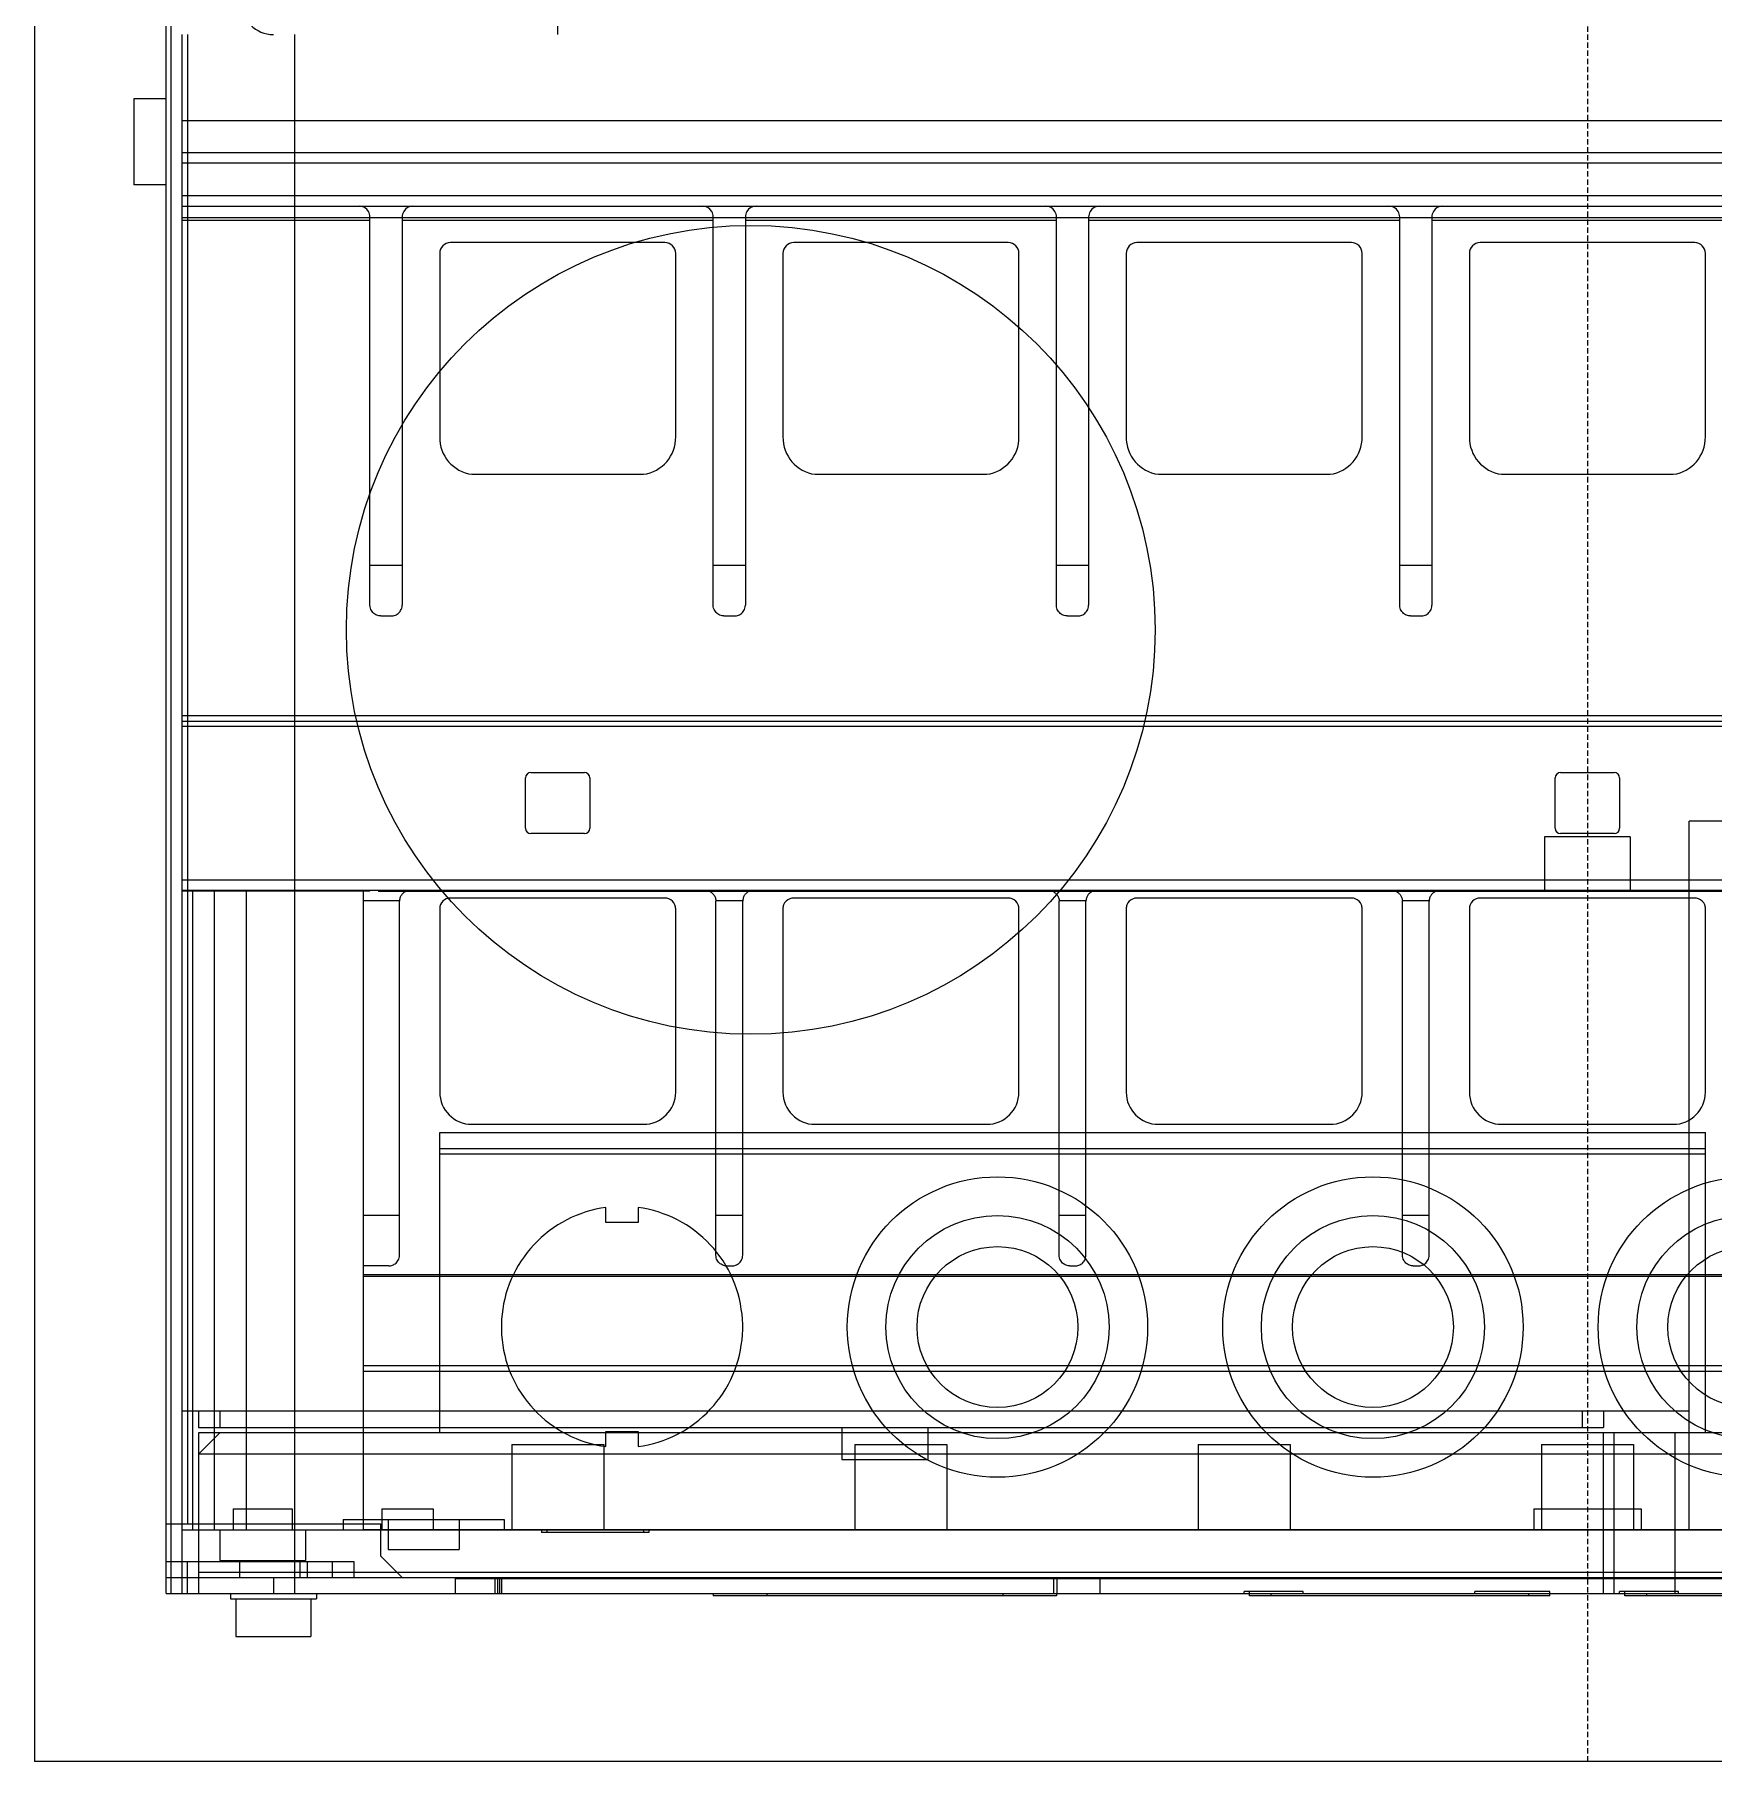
# Model space of a CAD drawing. Extents: x 0 to 290, y 0 to 323.
# Drawn here: x 0.2 to 156.8, y 0 to 161 of the extents above; entities that cross this region are included whole.
import ezdxf

# ---------------------------------------------------------------- set-up
doc = ezdxf.new("R2010")
doc.units = 0
doc.linetypes.add('DASHED', pattern=[0.75, 0.5, -0.25])
doc.layers.add('-15N-THT. THIẾT BỊ ĐÓNG MỞ', color=40, linetype='CONTINUOUS')

# ---------------------------------------------------------------- blocks, each defined once
blk = doc.blocks.new('06 - N - SC VSD CHIẾU TRÊN ATV630D55~D90N4')
at = {"layer": '-15N-THT. THIẾT BỊ ĐÓNG MỞ', "color": 6, "linetype": 'DASHED'}
blk.add_line((0, 323), (0, 0), dxfattribs=at)
at = {"layer": '-15N-THT. THIẾT BỊ ĐÓNG MỞ'}
for p, q in [((-96, 161), (-96, 321)), ((-144.77, 171.5), (-144.77, 0)), ((-132.5, 15.65), (-132.5, 163)), ((-132.06, 163), (-132.06, 15.65)), ((-131, 161), (-131, 161)), ((-131, 15.65), (-131, 161)), ((-131, 159.5), (-131, 159.5)), ((-130.5, 161), (-130.5, 22.15)), ((-122.5, 161), (-122.5, 161)), ((-120.5, 15.65), (-120.5, 161)), ((-120.5, 161), (-120.5, 161)), ((-96, 161), (-96, 161)), ((-135.5, 155), (-135.5, 147)), ((-132.5, 155), (-135.5, 155)), ((-131, 153), (131, 153)), ((-131, 150), (-131, 150)), ((-131, 150), (131, 150)), ((131, 149), (-131, 149)), ((-132.5, 147), (-135.5, 147)), ((-131, 146), (131, 146)), ((-131, 145), (-131, 145)), ((-131, 145), (131, 145)), ((-131, 144.99), (131, 144.99)), ((-114.5, 145), (-114.5, 145)), ((-109.5, 145), (-109.5, 145)), ((-82.5, 145), (-82.5, 145)), ((-77.5, 145), (-77.5, 145)), ((-50.5, 145), (-50.5, 145)), ((-45.5, 145), (-45.5, 145)), ((-18.5, 145), (-18.5, 145)), ((-13.5, 145), (-13.5, 145)), ((-131, 143.95), (131, 143.95)), ((-113.5, 143.66), (-131, 143.66)), ((-113.64, 144.51), (-113.64, 144.51)), ((-113.5, 107.8), (-113.5, 144)), ((-113.5, 144), (-113.5, 144)), ((-110.5, 144), (-110.5, 144)), ((-110.5, 144), (-110.5, 107.8)), ((-81.5, 143.66), (-110.5, 143.66)), ((-110.36, 144.51), (-110.36, 144.51)), ((-81.64, 144.51), (-81.64, 144.51)), ((-81.5, 107.8), (-81.5, 144)), ((-81.5, 144), (-81.5, 144)), ((-78.5, 144), (-78.5, 144)), ((-78.5, 144), (-78.5, 107.8)), ((-49.5, 143.66), (-78.5, 143.66)), ((-78.36, 144.51), (-78.36, 144.51)), ((-49.64, 144.51), (-49.64, 144.51)), ((-49.5, 144), (-49.5, 144)), ((-49.5, 107.8), (-49.5, 144)), ((-46.5, 144), (-46.5, 144)), ((-46.5, 144), (-46.5, 107.8)), ((-17.5, 143.66), (-46.5, 143.66)), ((-46.36, 144.51), (-46.36, 144.51)), ((-17.64, 144.51), (-17.64, 144.51)), ((-17.5, 107.8), (-17.5, 144)), ((-17.5, 144), (-17.5, 144)), ((-14.5, 144), (-14.5, 144)), ((-14.5, 144), (-14.5, 107.8)), ((14.5, 143.66), (-14.5, 143.66)), ((-14.36, 144.51), (-14.36, 144.51)), ((-107, 140.6), (-107, 123.5)), ((-107, 140.6), (-107, 140.6)), ((-86, 141.6), (-106, 141.6)), ((-106, 141.6), (-106, 141.6)), ((-86, 141.6), (-86, 141.6)), ((-85, 123.5), (-85, 140.6)), ((-85, 140.6), (-85, 140.6)), ((-75, 140.6), (-75, 123.5)), ((-75, 140.6), (-75, 140.6)), ((-54, 141.6), (-74, 141.6)), ((-74, 141.6), (-74, 141.6)), ((-54, 141.6), (-54, 141.6)), ((-53, 123.5), (-53, 140.6)), ((-53, 140.6), (-53, 140.6)), ((-43, 140.6), (-43, 123.5)), ((-43, 140.6), (-43, 140.6)), ((-22, 141.6), (-42, 141.6)), ((-42, 141.6), (-42, 141.6)), ((-22, 141.6), (-22, 141.6)), ((-21, 123.5), (-21, 140.6)), ((-21, 140.6), (-21, 140.6)), ((-11, 140.6), (-11, 123.5)), ((-11, 140.6), (-11, 140.6)), ((10, 141.6), (-10, 141.6)), ((-10, 141.6), (-10, 141.6)), ((10, 141.6), (10, 141.6)), ((11, 123.5), (11, 140.6)), ((11, 140.6), (11, 140.6)), ((-107, 123.5), (-107, 123.5)), ((-85, 123.5), (-85, 123.5)), ((-75, 123.5), (-75, 123.5)), ((-53, 123.5), (-53, 123.5)), ((-43, 123.5), (-43, 123.5)), ((-21, 123.5), (-21, 123.5)), ((-11, 123.5), (-11, 123.5)), ((11, 123.5), (11, 123.5)), ((-104, 120), (-88, 120)), ((-104, 120), (-104, 120)), ((-88, 120), (-88, 120)), ((-72, 120), (-56, 120)), ((-72, 120), (-72, 120)), ((-56, 120), (-56, 120)), ((-40, 120), (-24, 120)), ((-40, 120), (-40, 120)), ((-24, 120), (-24, 120)), ((-8, 120), (8, 120)), ((-8, 120), (-8, 120)), ((8, 120), (8, 120)), ((-113.5, 111.54), (-110.5, 111.54)), ((-81.5, 111.54), (-78.5, 111.54)), ((-49.5, 111.54), (-46.5, 111.54)), ((-17.5, 111.54), (-14.5, 111.54)), ((-113.5, 107.8), (-113.5, 107.8)), ((-113.49, 107.66), (-113.5, 107.8)), ((-113.46, 107.52), (-113.49, 107.66)), ((-113.42, 107.4), (-113.46, 107.52)), ((-113.36, 107.29), (-113.42, 107.4)), ((-113.3, 107.2), (-113.36, 107.29)), ((-113.22, 107.11), (-113.3, 107.2)), ((-113.14, 107.03), (-113.22, 107.11)), ((-113.05, 106.97), (-113.14, 107.03)), ((-112.96, 106.91), (-113.05, 106.97)), ((-112.87, 106.87), (-112.96, 106.91)), ((-112.77, 106.84), (-112.87, 106.87)), ((-112.67, 106.82), (-112.77, 106.84)), ((-112.58, 106.8), (-112.67, 106.82)), ((-112.5, 106.8), (-112.58, 106.8)), ((-112.5, 106.8), (-111.5, 106.8)), ((-112.5, 106.8), (-112.5, 106.8)), ((-111.5, 106.8), (-111.42, 106.8)), ((-111.5, 106.8), (-111.5, 106.8)), ((-111.42, 106.8), (-111.33, 106.82)), ((-111.33, 106.82), (-111.23, 106.84)), ((-111.23, 106.84), (-111.13, 106.87)), ((-111.13, 106.87), (-111.04, 106.91)), ((-111.04, 106.91), (-110.95, 106.97)), ((-110.95, 106.97), (-110.86, 107.03)), ((-110.86, 107.03), (-110.78, 107.11)), ((-110.78, 107.11), (-110.7, 107.2)), ((-110.7, 107.2), (-110.64, 107.29)), ((-110.64, 107.29), (-110.58, 107.4)), ((-110.58, 107.4), (-110.54, 107.52)), ((-110.54, 107.52), (-110.51, 107.66)), ((-110.51, 107.66), (-110.5, 107.8)), ((-110.5, 107.8), (-110.5, 107.8)), ((-81.49, 107.66), (-81.5, 107.8)), ((-81.5, 107.8), (-81.5, 107.8)), ((-81.46, 107.52), (-81.49, 107.66)), ((-81.42, 107.4), (-81.46, 107.52)), ((-81.36, 107.29), (-81.42, 107.4)), ((-81.3, 107.2), (-81.36, 107.29)), ((-81.22, 107.11), (-81.3, 107.2)), ((-81.14, 107.03), (-81.22, 107.11)), ((-81.05, 106.97), (-81.14, 107.03)), ((-80.96, 106.91), (-81.05, 106.97)), ((-80.87, 106.87), (-80.96, 106.91)), ((-80.77, 106.84), (-80.87, 106.87)), ((-80.67, 106.82), (-80.77, 106.84)), ((-80.58, 106.8), (-80.67, 106.82)), ((-80.5, 106.8), (-80.58, 106.8)), ((-80.5, 106.8), (-79.5, 106.8)), ((-80.5, 106.8), (-80.5, 106.8)), ((-79.5, 106.8), (-79.42, 106.8)), ((-79.5, 106.8), (-79.5, 106.8)), ((-79.42, 106.8), (-79.33, 106.82)), ((-79.33, 106.82), (-79.23, 106.84)), ((-79.23, 106.84), (-79.13, 106.87)), ((-79.13, 106.87), (-79.04, 106.91)), ((-79.04, 106.91), (-78.95, 106.97)), ((-78.95, 106.97), (-78.86, 107.03)), ((-78.86, 107.03), (-78.78, 107.11)), ((-78.78, 107.11), (-78.7, 107.2)), ((-78.7, 107.2), (-78.64, 107.29)), ((-78.64, 107.29), (-78.58, 107.4)), ((-78.58, 107.4), (-78.54, 107.52)), ((-78.54, 107.52), (-78.51, 107.66)), ((-78.51, 107.66), (-78.5, 107.8)), ((-78.5, 107.8), (-78.5, 107.8)), ((-49.49, 107.66), (-49.5, 107.8)), ((-49.5, 107.8), (-49.5, 107.8)), ((-49.46, 107.52), (-49.49, 107.66)), ((-49.42, 107.4), (-49.46, 107.52)), ((-49.36, 107.29), (-49.42, 107.4)), ((-49.3, 107.2), (-49.36, 107.29)), ((-49.22, 107.11), (-49.3, 107.2)), ((-49.14, 107.03), (-49.22, 107.11)), ((-49.05, 106.97), (-49.14, 107.03)), ((-48.96, 106.91), (-49.05, 106.97)), ((-48.87, 106.87), (-48.96, 106.91)), ((-48.77, 106.84), (-48.87, 106.87)), ((-48.67, 106.82), (-48.77, 106.84)), ((-48.58, 106.8), (-48.67, 106.82)), ((-48.5, 106.8), (-48.58, 106.8)), ((-48.5, 106.8), (-47.5, 106.8)), ((-48.5, 106.8), (-48.5, 106.8)), ((-47.5, 106.8), (-47.42, 106.8)), ((-47.5, 106.8), (-47.5, 106.8)), ((-47.42, 106.8), (-47.33, 106.82)), ((-47.33, 106.82), (-47.23, 106.84)), ((-47.23, 106.84), (-47.13, 106.87)), ((-47.13, 106.87), (-47.04, 106.91)), ((-47.04, 106.91), (-46.95, 106.97)), ((-46.95, 106.97), (-46.86, 107.03)), ((-46.86, 107.03), (-46.78, 107.11)), ((-46.78, 107.11), (-46.7, 107.2)), ((-46.7, 107.2), (-46.64, 107.29)), ((-46.64, 107.29), (-46.58, 107.4)), ((-46.58, 107.4), (-46.54, 107.52)), ((-46.54, 107.52), (-46.51, 107.66)), ((-46.51, 107.66), (-46.5, 107.8)), ((-46.5, 107.8), (-46.5, 107.8)), ((-17.49, 107.66), (-17.5, 107.8)), ((-17.5, 107.8), (-17.5, 107.8)), ((-17.46, 107.52), (-17.49, 107.66)), ((-17.42, 107.4), (-17.46, 107.52)), ((-17.36, 107.29), (-17.42, 107.4)), ((-17.3, 107.2), (-17.36, 107.29)), ((-17.22, 107.11), (-17.3, 107.2)), ((-17.14, 107.03), (-17.22, 107.11)), ((-17.05, 106.97), (-17.14, 107.03)), ((-16.96, 106.91), (-17.05, 106.97)), ((-16.87, 106.87), (-16.96, 106.91)), ((-16.77, 106.84), (-16.87, 106.87)), ((-16.67, 106.82), (-16.77, 106.84)), ((-16.58, 106.8), (-16.67, 106.82)), ((-16.5, 106.8), (-16.58, 106.8)), ((-16.5, 106.8), (-15.5, 106.8)), ((-16.5, 106.8), (-16.5, 106.8)), ((-15.5, 106.8), (-15.42, 106.8)), ((-15.5, 106.8), (-15.5, 106.8)), ((-15.42, 106.8), (-15.33, 106.82)), ((-15.33, 106.82), (-15.23, 106.84)), ((-15.23, 106.84), (-15.13, 106.87)), ((-15.13, 106.87), (-15.04, 106.91)), ((-15.04, 106.91), (-14.95, 106.97)), ((-14.95, 106.97), (-14.86, 107.03)), ((-14.86, 107.03), (-14.78, 107.11)), ((-14.78, 107.11), (-14.7, 107.2)), ((-14.7, 107.2), (-14.64, 107.29)), ((-14.64, 107.29), (-14.58, 107.4)), ((-14.58, 107.4), (-14.54, 107.52)), ((-14.54, 107.52), (-14.51, 107.66)), ((-14.51, 107.66), (-14.5, 107.8)), ((-14.5, 107.8), (-14.5, 107.8)), ((-115.7, 105.5), (-115.7, 105.5)), ((-40.3, 105.5), (-40.3, 105.5)), ((-131, 97.5), (-131, 97.5)), ((-131, 97.5), (131, 97.5)), ((-131, 97), (-131, 97)), ((-131, 97), (131, 97)), ((131, 96.5), (-131, 96.5)), ((-98.5, 92.2), (-93.5, 92.2)), ((-98.5, 92.2), (-98.5, 92.2)), ((-93.5, 92.2), (-93.5, 92.2)), ((-2.5, 92.2), (2.5, 92.2)), ((-2.5, 92.2), (-2.5, 92.2)), ((2.5, 92.2), (2.5, 92.2)), ((-99, 87), (-99, 91.7)), ((-99, 91.7), (-99, 91.7)), ((-93, 91.7), (-93, 87)), ((-93, 91.7), (-93, 91.7)), ((-3, 87), (-3, 91.7)), ((-3, 91.7), (-3, 91.7)), ((3, 91.7), (3, 87)), ((3, 91.7), (3, 91.7)), ((-99, 87), (-99, 87)), ((-93, 87), (-93, 87)), ((-3, 87), (-3, 87)), ((3, 87), (3, 87)), ((9.5, 87.65), (9.5, 87.65)), ((129.5, 87.65), (9.5, 87.65)), ((9.5, 21.55), (9.5, 87.65)), ((-93.5, 86.5), (-98.5, 86.5)), ((-98.5, 86.5), (-98.5, 86.5)), ((-93.5, 86.5), (-93.5, 86.5)), ((-4, 86.2), (-4, 81.2)), ((4, 86.2), (-4, 86.2)), ((2.5, 86.5), (-2.5, 86.5)), ((-2.5, 86.5), (-2.5, 86.5)), ((2.5, 86.5), (2.5, 86.5)), ((4, 86.2), (4, 81.2)), ((-131, 82.2), (131, 82.2)), ((131, 81.2), (-131, 81.2)), ((-113.5, 81.15), (-131, 81.15)), ((-131, 81.15), (-131, 81.15)), ((-130, 21.55), (-130, 81.15)), ((-128, 21.55), (-128, 81.15)), ((-125, 81.15), (-125, 81.15)), ((-125, 21.55), (-125, 81.15)), ((-114.12, 81.2), (-114.12, 21.55)), ((-114.12, 81.15), (-114.12, 81.15)), ((-113.5, 81.15), (-113.5, 81.2)), ((-113.5, 81.2), (-113.5, 81.2)), ((-113.5, 81.15), (-113.5, 81.15)), ((-112.7, 81.2), (-112.7, 81.2)), ((-112.7, 81.2), (-112.7, 81.1)), ((-111.5, 81.1), (-112.7, 81.1)), ((-111.5, 81.2), (-111.5, 81.2)), ((-111.5, 81.2), (-111.5, 81.1)), ((110.5, 81.1), (-111.5, 81.1)), ((-111.5, 81.1), (-111.5, 81.1)), ((-110.68, 80.57), (-110.71, 80.5)), ((-110.65, 80.64), (-110.68, 80.57)), ((-110.61, 80.71), (-110.65, 80.64)), ((-110.57, 80.77), (-110.61, 80.71)), ((-110.53, 80.83), (-110.57, 80.77)), ((-110.48, 80.88), (-110.53, 80.83)), ((-110.43, 80.93), (-110.48, 80.88)), ((-110.38, 80.98), (-110.43, 80.93)), ((-110.33, 81.02), (-110.38, 80.98)), ((-110.27, 81.05), (-110.33, 81.02)), ((-110.22, 81.08), (-110.27, 81.05)), ((-110.16, 81.11), (-110.22, 81.08)), ((-110.1, 81.14), (-110.16, 81.11)), ((-110.05, 81.16), (-110.1, 81.14)), ((-109.99, 81.17), (-110.05, 81.16)), ((-109.93, 81.18), (-109.99, 81.17)), ((-109.87, 81.19), (-109.93, 81.18)), ((-109.81, 81.2), (-109.87, 81.19)), ((-109.75, 81.2), (-109.81, 81.2)), ((-109.75, 81.2), (-109.75, 81.2)), ((-82.25, 81.2), (-82.25, 81.2)), ((-82.25, 81.2), (-82.19, 81.2)), ((-82.19, 81.2), (-82.12, 81.19)), ((-82.12, 81.19), (-82.06, 81.18)), ((-82.06, 81.18), (-82, 81.17)), ((-82, 81.17), (-81.94, 81.15)), ((-81.94, 81.15), (-81.87, 81.13)), ((-81.87, 81.13), (-81.81, 81.1)), ((-81.81, 81.1), (-81.76, 81.07)), ((-81.76, 81.07), (-81.7, 81.03)), ((-81.7, 81.03), (-81.64, 80.99)), ((-81.64, 80.99), (-81.59, 80.95)), ((-81.59, 80.95), (-81.54, 80.9)), ((-81.54, 80.9), (-81.49, 80.85)), ((-81.49, 80.85), (-81.44, 80.79)), ((-81.44, 80.79), (-81.4, 80.72)), ((-81.4, 80.72), (-81.36, 80.66)), ((-81.36, 80.66), (-81.33, 80.58)), ((-81.33, 80.58), (-81.3, 80.51)), ((-81.3, 80.51), (-81.28, 80.42)), ((-78.7, 80.51), (-78.72, 80.42)), ((-78.67, 80.58), (-78.7, 80.51)), ((-78.64, 80.66), (-78.67, 80.58)), ((-78.6, 80.72), (-78.64, 80.66)), ((-78.56, 80.79), (-78.6, 80.72)), ((-78.51, 80.85), (-78.56, 80.79)), ((-78.46, 80.9), (-78.51, 80.85)), ((-78.41, 80.95), (-78.46, 80.9)), ((-78.36, 80.99), (-78.41, 80.95)), ((-78.3, 81.03), (-78.36, 80.99)), ((-78.24, 81.07), (-78.3, 81.03)), ((-78.19, 81.1), (-78.24, 81.07)), ((-78.13, 81.13), (-78.19, 81.1)), ((-78.06, 81.15), (-78.13, 81.13)), ((-78, 81.17), (-78.06, 81.15)), ((-77.94, 81.18), (-78, 81.17)), ((-77.88, 81.19), (-77.94, 81.18)), ((-77.81, 81.2), (-77.88, 81.19)), ((-77.75, 81.2), (-77.81, 81.2)), ((-77.75, 81.2), (-77.75, 81.2)), ((-50.25, 81.2), (-50.25, 81.2)), ((-50.25, 81.2), (-50.19, 81.2)), ((-50.19, 81.2), (-50.12, 81.19)), ((-50.12, 81.19), (-50.06, 81.18)), ((-50.06, 81.18), (-50, 81.17)), ((-50, 81.17), (-49.94, 81.15)), ((-49.94, 81.15), (-49.87, 81.13)), ((-49.87, 81.13), (-49.81, 81.1)), ((-49.81, 81.1), (-49.75, 81.07)), ((-49.75, 81.07), (-49.7, 81.03)), ((-49.7, 81.03), (-49.64, 80.99)), ((-49.64, 80.99), (-49.59, 80.95)), ((-49.59, 80.95), (-49.53, 80.9)), ((-49.53, 80.9), (-49.48, 80.84)), ((-49.48, 80.84), (-49.43, 80.77)), ((-49.43, 80.77), (-49.38, 80.7)), ((-49.38, 80.7), (-49.34, 80.62)), ((-49.34, 80.62), (-49.31, 80.54)), ((-49.31, 80.54), (-49.28, 80.44)), ((-46.68, 80.57), (-46.71, 80.5)), ((-46.65, 80.64), (-46.68, 80.57)), ((-46.61, 80.71), (-46.65, 80.64)), ((-46.57, 80.77), (-46.61, 80.71)), ((-46.53, 80.83), (-46.57, 80.77)), ((-46.48, 80.88), (-46.53, 80.83)), ((-46.43, 80.93), (-46.48, 80.88)), ((-46.38, 80.98), (-46.43, 80.93)), ((-46.33, 81.02), (-46.38, 80.98)), ((-46.27, 81.05), (-46.33, 81.02)), ((-46.22, 81.08), (-46.27, 81.05)), ((-46.16, 81.11), (-46.22, 81.08)), ((-46.1, 81.14), (-46.16, 81.11)), ((-46.05, 81.16), (-46.1, 81.14)), ((-45.99, 81.17), (-46.05, 81.16)), ((-45.93, 81.18), (-45.99, 81.17)), ((-45.87, 81.19), (-45.93, 81.18)), ((-45.81, 81.2), (-45.87, 81.19)), ((-45.75, 81.2), (-45.81, 81.2)), ((-45.75, 81.2), (-45.75, 81.2)), ((-18.9, 81.2), (-18.9, 81.1)), ((-18.25, 81.2), (-18.25, 81.2)), ((-18.25, 81.2), (-18.19, 81.2)), ((-18.19, 81.2), (-18.13, 81.19)), ((-18.13, 81.19), (-18.07, 81.18)), ((-18.07, 81.18), (-18.01, 81.17)), ((-18.01, 81.17), (-17.95, 81.16)), ((-17.95, 81.16), (-17.9, 81.14)), ((-17.9, 81.14), (-17.84, 81.11)), ((-17.84, 81.11), (-17.78, 81.08)), ((-17.78, 81.08), (-17.73, 81.05)), ((-17.73, 81.05), (-17.67, 81.02)), ((-17.7, 81.2), (-17.7, 81.2)), ((-17.7, 81.2), (-17.7, 81.1)), ((-17.67, 81.02), (-17.62, 80.98)), ((-17.62, 80.98), (-17.57, 80.93)), ((-17.57, 80.93), (-17.52, 80.88)), ((-17.52, 80.88), (-17.47, 80.83)), ((-17.47, 80.83), (-17.43, 80.77)), ((-17.43, 80.77), (-17.39, 80.71)), ((-17.39, 80.71), (-17.35, 80.64)), ((-17.35, 80.64), (-17.32, 80.57)), ((-17.32, 80.57), (-17.29, 80.5)), ((-14.68, 80.57), (-14.71, 80.5)), ((-14.65, 80.64), (-14.68, 80.57)), ((-14.61, 80.71), (-14.65, 80.64)), ((-14.57, 80.77), (-14.61, 80.71)), ((-14.53, 80.83), (-14.57, 80.77)), ((-14.48, 80.88), (-14.53, 80.83)), ((-14.43, 80.93), (-14.48, 80.88)), ((-14.38, 80.98), (-14.43, 80.93)), ((-14.33, 81.02), (-14.38, 80.98)), ((-14.27, 81.05), (-14.33, 81.02)), ((-14.22, 81.08), (-14.27, 81.05)), ((-14.16, 81.11), (-14.22, 81.08)), ((-14.1, 81.14), (-14.16, 81.11)), ((-14.05, 81.16), (-14.1, 81.14)), ((-13.99, 81.17), (-14.05, 81.16)), ((-13.93, 81.18), (-13.99, 81.17)), ((-13.87, 81.19), (-13.93, 81.18)), ((-13.81, 81.2), (-13.87, 81.19)), ((-13.75, 81.2), (-13.81, 81.2)), ((-13.75, 81.2), (-13.75, 81.2)), ((9.5, 81.15), (9.5, 81.15)), ((131, 81.15), (9.5, 81.15)), ((-110.75, 80.25), (-114.12, 80.25)), ((-110.74, 80.34), (-110.75, 80.25)), ((-110.75, 80.25), (-110.75, 80.24)), ((-110.75, 80.24), (-110.75, 80.24)), ((-110.75, 80.24), (-110.75, 80.23)), ((-110.75, 80.23), (-110.75, 80.22)), ((-110.75, 80.22), (-110.75, 80.21)), ((-110.75, 80.21), (-110.75, 80.21)), ((-110.75, 80.21), (-110.75, 80.2)), ((-110.75, 80.2), (-110.75, 80.2)), ((-110.75, 47.2), (-110.75, 80.2)), ((-110.73, 80.42), (-110.74, 80.34)), ((-110.71, 80.5), (-110.73, 80.42)), ((-107, 79.5), (-107, 62.4)), ((-107, 79.5), (-107, 79.5)), ((-86, 80.5), (-106, 80.5)), ((-106, 80.5), (-106, 80.5)), ((-86, 80.5), (-86, 80.5)), ((-85.64, 80.43), (-85.64, 80.43)), ((-85.06, 79.85), (-85.06, 79.85)), ((-85, 62.4), (-85, 79.5)), ((-85, 79.5), (-85, 79.5)), ((-81.28, 80.42), (-81.26, 80.34)), ((-81.26, 80.34), (-81.25, 80.25)), ((-78.75, 80.25), (-81.25, 80.25)), ((-81.25, 80.25), (-81.25, 80.24)), ((-81.25, 80.24), (-81.25, 80.24)), ((-81.25, 80.24), (-81.25, 80.23)), ((-81.25, 80.23), (-81.25, 80.22)), ((-81.25, 80.22), (-81.25, 80.21)), ((-81.25, 80.21), (-81.25, 80.21)), ((-81.25, 80.21), (-81.25, 80.2)), ((-81.25, 80.2), (-81.25, 80.2)), ((-81.25, 47.2), (-81.25, 80.2)), ((-78.74, 80.34), (-78.75, 80.25)), ((-78.75, 80.25), (-78.75, 80.24)), ((-78.75, 80.24), (-78.75, 80.24)), ((-78.75, 80.24), (-78.75, 80.23)), ((-78.75, 80.23), (-78.75, 80.22)), ((-78.75, 80.22), (-78.75, 80.21)), ((-78.75, 80.21), (-78.75, 80.21)), ((-78.75, 80.21), (-78.75, 80.2)), ((-78.75, 80.2), (-78.75, 80.2)), ((-78.75, 47.2), (-78.75, 80.2)), ((-78.72, 80.42), (-78.74, 80.34)), ((-75, 79.5), (-75, 62.4)), ((-75, 79.5), (-75, 79.5)), ((-74.94, 79.85), (-74.94, 79.85)), ((-74.36, 80.43), (-74.36, 80.43)), ((-54, 80.5), (-74, 80.5)), ((-74, 80.5), (-74, 80.5)), ((-54, 80.5), (-54, 80.5)), ((-53.64, 80.43), (-53.64, 80.43)), ((-53.06, 79.85), (-53.06, 79.85)), ((-53, 62.4), (-53, 79.5)), ((-53, 79.5), (-53, 79.5)), ((-49.28, 80.44), (-49.26, 80.35)), ((-49.26, 80.35), (-49.25, 80.25)), ((-46.75, 80.25), (-49.25, 80.25)), ((-49.25, 80.25), (-49.25, 80.24)), ((-49.25, 80.24), (-49.25, 80.24)), ((-49.25, 80.24), (-49.25, 80.23)), ((-49.25, 80.23), (-49.25, 80.22)), ((-49.25, 80.22), (-49.25, 80.21)), ((-49.25, 80.21), (-49.25, 80.21)), ((-49.25, 80.21), (-49.25, 80.2)), ((-49.25, 80.2), (-49.25, 80.2)), ((-49.25, 47.2), (-49.25, 80.2)), ((-46.74, 80.34), (-46.75, 80.25)), ((-46.75, 80.25), (-46.75, 80.24)), ((-46.75, 80.24), (-46.75, 80.24)), ((-46.75, 80.24), (-46.75, 80.23)), ((-46.75, 80.23), (-46.75, 80.22)), ((-46.75, 80.22), (-46.75, 80.21)), ((-46.75, 80.21), (-46.75, 80.21)), ((-46.75, 80.21), (-46.75, 80.2)), ((-46.75, 80.2), (-46.75, 80.2)), ((-46.75, 47.2), (-46.75, 80.2)), ((-46.73, 80.42), (-46.74, 80.34)), ((-46.71, 80.5), (-46.73, 80.42)), ((-43, 79.5), (-43, 62.4)), ((-43, 79.5), (-43, 79.5)), ((-42.94, 79.85), (-42.94, 79.85)), ((-42.36, 80.43), (-42.36, 80.43)), ((-22, 80.5), (-42, 80.5)), ((-42, 80.5), (-42, 80.5)), ((-22, 80.5), (-22, 80.5)), ((-21.64, 80.43), (-21.64, 80.43)), ((-21.06, 79.85), (-21.06, 79.85)), ((-21, 62.4), (-21, 79.5)), ((-21, 79.5), (-21, 79.5)), ((-17.29, 80.5), (-17.27, 80.42)), ((-17.27, 80.42), (-17.26, 80.34)), ((-17.26, 80.34), (-17.25, 80.25)), ((-14.75, 80.25), (-17.25, 80.25)), ((-17.25, 80.25), (-17.25, 80.24)), ((-17.25, 80.24), (-17.25, 80.24)), ((-17.25, 80.24), (-17.25, 80.23)), ((-17.25, 80.23), (-17.25, 80.22)), ((-17.25, 80.22), (-17.25, 80.21)), ((-17.25, 80.21), (-17.25, 80.21)), ((-17.25, 80.21), (-17.25, 80.2)), ((-17.25, 80.2), (-17.25, 80.2)), ((-17.25, 47.2), (-17.25, 80.2)), ((-14.74, 80.34), (-14.75, 80.25)), ((-14.75, 80.25), (-14.75, 80.24)), ((-14.75, 80.24), (-14.75, 80.24)), ((-14.75, 80.24), (-14.75, 80.23)), ((-14.75, 80.23), (-14.75, 80.22)), ((-14.75, 80.22), (-14.75, 80.21)), ((-14.75, 80.21), (-14.75, 80.21)), ((-14.75, 80.21), (-14.75, 80.2)), ((-14.75, 80.2), (-14.75, 80.2)), ((-14.75, 47.2), (-14.75, 80.2)), ((-14.73, 80.42), (-14.74, 80.34)), ((-14.71, 80.5), (-14.73, 80.42)), ((-11, 79.5), (-11, 62.4)), ((-11, 79.5), (-11, 79.5)), ((-10.94, 79.85), (-10.94, 79.85)), ((-10.36, 80.43), (-10.36, 80.43)), ((10, 80.5), (-10, 80.5)), ((-10, 80.5), (-10, 80.5)), ((10, 80.5), (10, 80.5)), ((10.36, 80.43), (10.36, 80.43)), ((10.94, 79.85), (10.94, 79.85)), ((11, 62.4), (11, 79.5)), ((11, 79.5), (11, 79.5)), ((-107, 62.4), (-107, 62.4)), ((-85, 62.4), (-85, 62.4)), ((-75, 62.4), (-75, 62.4)), ((-53, 62.4), (-53, 62.4)), ((-43, 62.4), (-43, 62.4)), ((-21, 62.4), (-21, 62.4)), ((-11, 62.4), (-11, 62.4)), ((11, 62.4), (11, 62.4)), ((-107, 58.65), (11, 58.65)), ((-107, 30.65), (-107, 58.65)), ((-107, 58.65), (-107, 58.65)), ((-104, 59.4), (-88, 59.4)), ((-104, 59.4), (-104, 59.4)), ((-88, 59.4), (-88, 59.4)), ((-72, 59.4), (-56, 59.4)), ((-72, 59.4), (-72, 59.4)), ((-56, 59.4), (-56, 59.4)), ((-40, 59.4), (-24, 59.4)), ((-40, 59.4), (-40, 59.4)), ((-24, 59.4), (-24, 59.4)), ((-8, 59.4), (8, 59.4)), ((-8, 59.4), (-8, 59.4)), ((8, 59.4), (8, 59.4)), ((11, 30.65), (11, 58.65)), ((11, 58.65), (11, 58.65)), ((-107, 57.15), (11, 57.15)), ((-107, 57.15), (-107, 57.15)), ((-107, 56.65), (11, 56.65)), ((11, 57.15), (11, 57.15)), ((-91.98, 51.57), (-92.45, 51.48)), ((-91.5, 51.65), (-91.98, 51.57)), ((-91.5, 51.65), (-91.5, 51.65)), ((-91.5, 50.25), (-91.5, 51.65)), ((-88.5, 51.65), (-88.5, 51.65)), ((-88.02, 51.57), (-88.5, 51.65)), ((-88.5, 51.65), (-88.5, 50.25)), ((-87.55, 51.48), (-88.02, 51.57)), ((-114.12, 50.94), (-110.75, 50.94)), ((-96, 50.02), (-96.4, 49.75)), ((-95.59, 50.26), (-96, 50.02)), ((-95.16, 50.49), (-95.59, 50.26)), ((-94.73, 50.71), (-95.16, 50.49)), ((-94.29, 50.9), (-94.73, 50.71)), ((-93.84, 51.07), (-94.29, 50.9)), ((-93.38, 51.23), (-93.84, 51.07)), ((-92.92, 51.36), (-93.38, 51.23)), ((-92.45, 51.48), (-92.92, 51.36)), ((-91.5, 50.25), (-91.5, 50.25)), ((-88.5, 50.25), (-91.5, 50.25)), ((-88.5, 50.25), (-88.5, 50.25)), ((-87.08, 51.36), (-87.55, 51.48)), ((-86.62, 51.23), (-87.08, 51.36)), ((-86.16, 51.07), (-86.62, 51.23)), ((-85.71, 50.9), (-86.16, 51.07)), ((-85.27, 50.71), (-85.71, 50.9)), ((-84.84, 50.49), (-85.27, 50.71)), ((-84.41, 50.26), (-84.84, 50.49)), ((-84, 50.02), (-84.41, 50.26)), ((-83.6, 49.75), (-84, 50.02)), ((-81.25, 50.94), (-78.75, 50.94)), ((-49.25, 50.94), (-46.75, 50.94)), ((-17.25, 50.94), (-14.75, 50.94)), ((-97.89, 48.52), (-98.23, 48.17)), ((-97.54, 48.85), (-97.89, 48.52)), ((-97.17, 49.17), (-97.54, 48.85)), ((-96.79, 49.47), (-97.17, 49.17)), ((-96.4, 49.75), (-96.79, 49.47)), ((-83.21, 49.47), (-83.6, 49.75)), ((-82.83, 49.17), (-83.21, 49.47)), ((-82.46, 48.85), (-82.83, 49.17)), ((-82.11, 48.52), (-82.46, 48.85)), ((-81.77, 48.17), (-82.11, 48.52)), ((-110.93, 46.63), (-110.87, 46.72)), ((-110.87, 46.72), (-110.82, 46.83)), ((-110.82, 46.83), (-110.78, 46.94)), ((-110.78, 46.94), (-110.76, 47.07)), ((-110.76, 47.07), (-110.75, 47.2)), ((-110.75, 47.2), (-110.75, 47.2)), ((-99.14, 47.06), (-99.42, 46.66)), ((-98.85, 47.44), (-99.14, 47.06)), ((-98.55, 47.81), (-98.85, 47.44)), ((-98.23, 48.17), (-98.55, 47.81)), ((-81.45, 47.81), (-81.77, 48.17)), ((-81.15, 47.44), (-81.45, 47.81)), ((-81.25, 47.2), (-81.25, 47.2)), ((-81.24, 47.07), (-81.25, 47.2)), ((-81.22, 46.94), (-81.24, 47.07)), ((-81.18, 46.83), (-81.22, 46.94)), ((-81.13, 46.72), (-81.18, 46.83)), ((-80.86, 47.06), (-81.15, 47.44)), ((-81.07, 46.63), (-81.13, 46.72)), ((-80.58, 46.66), (-80.86, 47.06)), ((-78.93, 46.63), (-78.87, 46.72)), ((-78.87, 46.72), (-78.82, 46.83)), ((-78.82, 46.83), (-78.78, 46.94)), ((-78.78, 46.94), (-78.76, 47.07)), ((-78.76, 47.07), (-78.75, 47.2)), ((-78.75, 47.2), (-78.75, 47.2)), ((-49.25, 47.2), (-49.25, 47.2)), ((-49.24, 47.07), (-49.25, 47.2)), ((-49.22, 46.94), (-49.24, 47.07)), ((-49.18, 46.83), (-49.22, 46.94)), ((-49.13, 46.72), (-49.18, 46.83)), ((-49.07, 46.63), (-49.13, 46.72)), ((-46.93, 46.63), (-46.87, 46.72)), ((-46.87, 46.72), (-46.82, 46.83)), ((-46.82, 46.83), (-46.78, 46.94)), ((-46.78, 46.94), (-46.76, 47.07)), ((-46.76, 47.07), (-46.75, 47.2)), ((-46.75, 47.2), (-46.75, 47.2)), ((-17.25, 47.2), (-17.25, 47.2)), ((-17.24, 47.07), (-17.25, 47.2)), ((-17.22, 46.94), (-17.24, 47.07)), ((-17.18, 46.83), (-17.22, 46.94)), ((-17.13, 46.72), (-17.18, 46.83)), ((-17.07, 46.63), (-17.13, 46.72)), ((-14.93, 46.63), (-14.87, 46.72)), ((-14.87, 46.72), (-14.82, 46.83)), ((-14.82, 46.83), (-14.78, 46.94)), ((-14.78, 46.94), (-14.76, 47.07)), ((-14.76, 47.07), (-14.75, 47.2)), ((-14.75, 47.2), (-14.75, 47.2)), ((-114.12, 46.2), (-114.12, 46.2)), ((-111.75, 46.2), (-114.12, 46.2)), ((20.5, 45.38), (-114.12, 45.38)), ((20.5, 45.2), (-114.12, 45.2)), ((-111.75, 46.2), (-111.67, 46.2)), ((-111.75, 46.2), (-111.75, 46.2)), ((-111.67, 46.2), (-111.59, 46.21)), ((-111.59, 46.21), (-111.5, 46.23)), ((-111.5, 46.23), (-111.41, 46.26)), ((-111.41, 46.26), (-111.32, 46.3)), ((-111.32, 46.3), (-111.23, 46.35)), ((-111.23, 46.35), (-111.15, 46.4)), ((-111.15, 46.4), (-111.07, 46.47)), ((-111.07, 46.47), (-111, 46.54)), ((-111, 46.54), (-110.93, 46.63)), ((-100.13, 45.4), (-100.33, 44.96)), ((-99.91, 45.83), (-100.13, 45.4)), ((-99.67, 46.25), (-99.91, 45.83)), ((-99.42, 46.66), (-99.67, 46.25)), ((-81, 46.54), (-81.07, 46.63)), ((-80.93, 46.47), (-81, 46.54)), ((-80.85, 46.4), (-80.93, 46.47)), ((-80.77, 46.35), (-80.85, 46.4)), ((-80.68, 46.3), (-80.77, 46.35)), ((-80.59, 46.26), (-80.68, 46.3)), ((-80.5, 46.23), (-80.59, 46.26)), ((-80.33, 46.25), (-80.58, 46.66)), ((-80.41, 46.21), (-80.5, 46.23)), ((-80.33, 46.2), (-80.41, 46.21)), ((-80.09, 45.83), (-80.33, 46.25)), ((-80.25, 46.2), (-80.33, 46.2)), ((-80.25, 46.2), (-80.25, 46.2)), ((-80.25, 46.2), (-79.75, 46.2)), ((-79.87, 45.4), (-80.09, 45.83)), ((-79.67, 44.96), (-79.87, 45.4)), ((-79.75, 46.2), (-79.75, 46.2)), ((-79.75, 46.2), (-79.67, 46.2)), ((-79.67, 46.2), (-79.59, 46.21)), ((-79.59, 46.21), (-79.5, 46.23)), ((-79.5, 46.23), (-79.41, 46.26)), ((-79.41, 46.26), (-79.32, 46.3)), ((-79.32, 46.3), (-79.23, 46.35)), ((-79.23, 46.35), (-79.15, 46.4)), ((-79.15, 46.4), (-79.07, 46.47)), ((-79.07, 46.47), (-79, 46.54)), ((-79, 46.54), (-78.93, 46.63)), ((-49, 46.54), (-49.07, 46.63)), ((-48.93, 46.47), (-49, 46.54)), ((-48.85, 46.4), (-48.93, 46.47)), ((-48.77, 46.35), (-48.85, 46.4)), ((-48.68, 46.3), (-48.77, 46.35)), ((-48.59, 46.26), (-48.68, 46.3)), ((-48.5, 46.23), (-48.59, 46.26)), ((-48.41, 46.21), (-48.5, 46.23)), ((-48.33, 46.2), (-48.41, 46.21)), ((-48.25, 46.2), (-48.33, 46.2)), ((-48.25, 46.2), (-48.25, 46.2)), ((-48.25, 46.2), (-47.75, 46.2)), ((-47.75, 46.2), (-47.75, 46.2)), ((-47.75, 46.2), (-47.67, 46.2)), ((-47.67, 46.2), (-47.59, 46.21)), ((-47.59, 46.21), (-47.5, 46.23)), ((-47.5, 46.23), (-47.41, 46.26)), ((-47.41, 46.26), (-47.32, 46.3)), ((-47.32, 46.3), (-47.23, 46.35)), ((-47.23, 46.35), (-47.15, 46.4)), ((-47.15, 46.4), (-47.07, 46.47)), ((-47.07, 46.47), (-47, 46.54)), ((-47, 46.54), (-46.93, 46.63)), ((-17, 46.54), (-17.07, 46.63)), ((-16.93, 46.47), (-17, 46.54)), ((-16.85, 46.4), (-16.93, 46.47)), ((-16.77, 46.35), (-16.85, 46.4)), ((-16.68, 46.3), (-16.77, 46.35)), ((-16.59, 46.26), (-16.68, 46.3)), ((-16.5, 46.23), (-16.59, 46.26)), ((-16.41, 46.21), (-16.5, 46.23)), ((-16.33, 46.2), (-16.41, 46.21)), ((-16.25, 46.2), (-16.33, 46.2)), ((-16.25, 46.2), (-16.25, 46.2)), ((-16.25, 46.2), (-15.75, 46.2)), ((-15.75, 46.2), (-15.75, 46.2)), ((-15.75, 46.2), (-15.67, 46.2)), ((-15.67, 46.2), (-15.59, 46.21)), ((-15.59, 46.21), (-15.5, 46.23)), ((-15.5, 46.23), (-15.41, 46.26)), ((-15.41, 46.26), (-15.32, 46.3)), ((-15.32, 46.3), (-15.23, 46.35)), ((-15.23, 46.35), (-15.15, 46.4)), ((-15.15, 46.4), (-15.07, 46.47)), ((-15.07, 46.47), (-15, 46.54)), ((-15, 46.54), (-14.93, 46.63)), ((-100.82, 43.6), (-100.94, 43.13)), ((-100.67, 44.06), (-100.82, 43.6)), ((-100.51, 44.51), (-100.67, 44.06)), ((-100.33, 44.96), (-100.51, 44.51)), ((-79.49, 44.51), (-79.67, 44.96)), ((-79.33, 44.06), (-79.49, 44.51)), ((-79.18, 43.6), (-79.33, 44.06)), ((-79.06, 43.13), (-79.18, 43.6)), ((-101.12, 42.18), (-101.19, 41.7)), ((-101.04, 42.66), (-101.12, 42.18)), ((-100.94, 43.13), (-101.04, 42.66)), ((-78.96, 42.66), (-79.06, 43.13)), ((-78.88, 42.18), (-78.96, 42.66)), ((-78.81, 41.7), (-78.88, 42.18)), ((-101.23, 41.22), (-101.25, 40.74)), ((-101.25, 40.74), (-101.25, 40.26)), ((-101.25, 40.26), (-101.23, 39.78)), ((-101.19, 41.7), (-101.23, 41.22)), ((-78.77, 41.22), (-78.81, 41.7)), ((-78.75, 40.74), (-78.77, 41.22)), ((-78.77, 39.78), (-78.75, 40.26)), ((-78.75, 40.26), (-78.75, 40.74)), ((-69, 40.5), (-69, 40.5)), ((-65.4, 40.5), (-65.4, 40.5)), ((-62.5, 40.5), (-62.5, 40.5)), ((-47.5, 40.5), (-47.5, 40.5)), ((-44.6, 40.5), (-44.6, 40.5)), ((-41, 40.5), (-41, 40.5)), ((-34, 40.5), (-34, 40.5)), ((-30.4, 40.5), (-30.4, 40.5)), ((-27.5, 40.5), (-27.5, 40.5)), ((-12.5, 40.5), (-12.5, 40.5)), ((-9.6, 40.5), (-9.6, 40.5)), ((-6, 40.5), (-6, 40.5)), ((1, 40.5), (1, 40.5)), ((4.6, 40.5), (4.6, 40.5)), ((7.5, 40.5), (7.5, 40.5)), ((-101.23, 39.78), (-101.19, 39.3)), ((-101.19, 39.3), (-101.12, 38.82)), ((-101.12, 38.82), (-101.04, 38.34)), ((-78.96, 38.34), (-78.88, 38.82)), ((-78.88, 38.82), (-78.81, 39.3)), ((-78.81, 39.3), (-78.77, 39.78)), ((-101.04, 38.34), (-100.94, 37.87)), ((-100.94, 37.87), (-100.82, 37.4)), ((-100.82, 37.4), (-100.67, 36.94)), ((-79.33, 36.94), (-79.18, 37.4)), ((-79.18, 37.4), (-79.06, 37.87)), ((-79.06, 37.87), (-78.96, 38.34)), ((-114.12, 36.9), (-114.12, 36.9)), ((-114.12, 36.9), (20.5, 36.9)), ((-114.12, 36.4), (-114.12, 36.4)), ((-114.12, 36.4), (20.5, 36.4)), ((-100.67, 36.94), (-100.51, 36.49)), ((-100.51, 36.49), (-100.33, 36.04)), ((-100.33, 36.04), (-100.13, 35.6)), ((-100.13, 35.6), (-99.91, 35.17)), ((-80.09, 35.17), (-79.87, 35.6)), ((-79.87, 35.6), (-79.67, 36.04)), ((-79.67, 36.04), (-79.49, 36.49)), ((-79.49, 36.49), (-79.33, 36.94)), ((-99.91, 35.17), (-99.67, 34.75)), ((-99.67, 34.75), (-99.42, 34.34)), ((-99.42, 34.34), (-99.14, 33.94)), ((-99.14, 33.94), (-98.85, 33.56)), ((-81.15, 33.56), (-80.86, 33.94)), ((-80.86, 33.94), (-80.58, 34.34)), ((-80.58, 34.34), (-80.33, 34.75)), ((-80.33, 34.75), (-80.09, 35.17)), ((-131, 32.65), (-131, 32.65)), ((9.5, 32.65), (-131, 32.65)), ((-129.5, 32.65), (-129.5, 32.65)), ((-129.5, 32.65), (-129.5, 31.15)), ((-127.5, 32.65), (-127.5, 31.15)), ((-98.85, 33.56), (-98.55, 33.19)), ((-98.55, 33.19), (-98.23, 32.83)), ((-98.23, 32.83), (-97.89, 32.48)), ((-97.89, 32.48), (-97.54, 32.15)), ((-82.46, 32.15), (-82.11, 32.48)), ((-82.11, 32.48), (-81.77, 32.83)), ((-81.77, 32.83), (-81.45, 33.19)), ((-81.45, 33.19), (-81.15, 33.56)), ((-0.5, 32.65), (-0.5, 31.15)), ((1.5, 32.65), (1.5, 32.65)), ((1.5, 32.65), (1.5, 31.15)), ((9.5, 32.65), (9.5, 32.65)), ((-129.5, 31.15), (-129.5, 31.15)), ((-129.5, 31.15), (1.5, 31.15)), ((-127.5, 30.65), (-129.5, 28.65)), ((-129.5, 30.65), (-129.5, 30.65)), ((-129.5, 30.65), (-129.5, 15.65)), ((132.5, 30.65), (-129.5, 30.65)), ((-127.5, 30.65), (-127.5, 30.65)), ((-107, 30.65), (-107, 30.65)), ((-97.54, 32.15), (-97.17, 31.83)), ((-97.17, 31.83), (-96.79, 31.53)), ((-96.79, 31.53), (-96.4, 31.25)), ((-96.4, 31.25), (-96, 30.98)), ((-96, 30.98), (-95.59, 30.74)), ((-95.59, 30.74), (-95.16, 30.51)), ((-91.5, 30.75), (-88.5, 30.75)), ((-91.5, 30.75), (-91.5, 30.75)), ((-91.5, 29.35), (-91.5, 30.75)), ((-88.5, 30.75), (-88.5, 29.35)), ((-88.5, 30.75), (-88.5, 30.75)), ((-84.84, 30.51), (-84.41, 30.74)), ((-84.41, 30.74), (-84, 30.98)), ((-84, 30.98), (-83.6, 31.25)), ((-83.6, 31.25), (-83.21, 31.53)), ((-83.21, 31.53), (-82.83, 31.83)), ((-82.83, 31.83), (-82.46, 32.15)), ((-69.5, 31.15), (-69.5, 28.15)), ((-61.5, 31.15), (-61.5, 28.15)), ((1.5, 31.15), (1.5, 31.15)), ((1.5, 15.65), (1.5, 30.65)), ((1.5, 30.65), (1.5, 30.65)), ((2.5, 30.65), (2.5, 30.65)), ((2.5, 15.65), (2.5, 30.65)), ((8.14, 30.65), (8.14, 15.65)), ((11, 30.65), (11, 30.65)), ((-100.29, 29.55), (-100.29, 21.55)), ((-100.29, 29.55), (-91.71, 29.55)), ((-95.16, 30.51), (-94.73, 30.29)), ((-94.73, 30.29), (-94.29, 30.1)), ((-94.29, 30.1), (-93.84, 29.93)), ((-93.84, 29.93), (-93.38, 29.77)), ((-93.38, 29.77), (-92.92, 29.64)), ((-92.92, 29.64), (-92.45, 29.52)), ((-92.45, 29.52), (-91.98, 29.43)), ((-91.98, 29.43), (-91.5, 29.35)), ((-91.71, 29.55), (-91.71, 21.55)), ((-91.5, 29.35), (-91.5, 29.35)), ((-88.5, 29.35), (-88.02, 29.43)), ((-88.5, 29.35), (-88.5, 29.35)), ((-88.02, 29.43), (-87.55, 29.52)), ((-87.55, 29.52), (-87.08, 29.64)), ((-87.08, 29.64), (-86.62, 29.77)), ((-86.62, 29.77), (-86.16, 29.93)), ((-86.16, 29.93), (-85.71, 30.1)), ((-85.71, 30.1), (-85.27, 30.29)), ((-85.27, 30.29), (-84.84, 30.51)), ((-68.29, 29.55), (-68.29, 21.55)), ((-68.29, 29.55), (-59.71, 29.55)), ((-59.71, 29.55), (-59.71, 21.55)), ((-36.29, 29.55), (-36.29, 21.55)), ((-36.29, 29.55), (-27.71, 29.55)), ((-27.71, 29.55), (-27.71, 21.55)), ((-4.29, 29.55), (4.29, 29.55)), ((-4.29, 29.55), (-4.29, 21.55)), ((4.29, 29.55), (4.29, 21.55)), ((132.5, 28.65), (-129.5, 28.65)), ((-129.5, 28.65), (-129.5, 28.65)), ((-69.5, 28.15), (-61.5, 28.15)), ((-126.25, 23.55), (-126.25, 21.55)), ((-126.25, 23.55), (-120.75, 23.55)), ((-120.75, 23.55), (-120.75, 21.55)), ((-116, 22.55), (-101, 22.55)), ((-116, 22.55), (-116, 21.55)), ((-112.38, 23.55), (-112.38, 21.55)), ((-112.38, 23.55), (-107.62, 23.55)), ((-111.8, 22.55), (-111.8, 19.75)), ((-107.62, 23.55), (-107.62, 21.55)), ((-105.2, 22.55), (-105.2, 19.75)), ((-101, 22.55), (-101, 21.55)), ((-5, 23.55), (5, 23.55)), ((-5, 23.55), (-5, 21.55)), ((5, 23.55), (5, 21.55)), ((-132.5, 22.15), (-112.5, 22.15)), ((-132.5, 22.15), (-132.5, 22.15)), ((-131, 22.15), (-131, 22.15)), ((-131, 21.55), (-131, 21.55)), ((20.5, 21.55), (-131, 21.55)), ((-130.5, 22.15), (-130.5, 22.15)), ((-127.5, 21.55), (-127.5, 18.75)), ((-125, 21.55), (-125, 21.55)), ((-119.5, 21.55), (-119.5, 18.75)), ((20.5, 21.6), (-114.12, 21.6)), ((-114.12, 21.55), (-114.12, 21.55)), ((-112.5, 19.15), (-112.5, 22.15)), ((-112.5, 22.15), (-112.5, 22.15)), ((-97.5, 21.55), (-97.5, 21.55)), ((-97.5, 21.55), (-97.5, 21.35)), ((-97, 21.35), (-97.5, 21.35)), ((-97.5, 21.35), (-97.5, 21.35)), ((-97, 21.55), (-97, 21.35)), ((-88, 21.35), (-97, 21.35)), ((-88, 21.55), (-88, 21.35)), ((-87.5, 21.35), (-88, 21.35)), ((-87.5, 21.55), (-87.5, 21.55)), ((-87.5, 21.55), (-87.5, 21.35)), ((-87.5, 21.35), (-87.5, 21.35)), ((9.5, 21.55), (9.5, 21.55)), ((-111.8, 19.75), (-105.2, 19.75)), ((-132.5, 18.65), (-132.5, 18.65)), ((-132.5, 18.65), (-115, 18.65)), ((-131, 18.65), (-131, 18.65)), ((-130.5, 15.65), (-130.5, 18.65)), ((-130.5, 18.65), (-130.5, 18.65)), ((-127.5, 18.75), (-119.5, 18.75)), ((-125.65, 18.65), (-125.65, 17.15)), ((-120, 18.65), (-120, 18.65)), ((-120, 17.15), (-120, 18.65)), ((-119.35, 18.65), (-119.35, 17.15)), ((-117, 17.15), (-117, 18.65)), ((-115, 18.65), (-115, 17.15)), ((-115, 18.65), (-115, 18.65)), ((-110.5, 17.15), (-112.5, 19.15)), ((-112.5, 19.15), (-112.5, 19.15)), ((-132.5, 17.15), (132.5, 17.15)), ((-132.5, 17.15), (-132.5, 17.15)), ((-130.5, 17.15), (-130.5, 17.15)), ((-129.5, 17.65), (132.5, 17.65)), ((-122.5, 17.15), (-122.5, 15.65)), ((-120, 17.15), (-120, 17.15)), ((-115, 17.15), (-115, 17.15)), ((-110.5, 17.15), (-110.5, 17.15)), ((-105.55, 17.05), (-105.55, 15.65)), ((-105.55, 17.05), (105.55, 17.05)), ((-101.85, 17.05), (-101.85, 15.65)), ((-101.6, 17.05), (-101.6, 15.65)), ((-101.41, 17.05), (-101.41, 15.65)), ((-101.25, 17.05), (-101.25, 15.65)), ((-49.75, 15.65), (-49.75, 17.05)), ((-49.47, 17.05), (-49.47, 15.65)), ((-45.45, 17.05), (-45.45, 15.65)), ((-132.5, 15.65), (-132.5, 15.65)), ((-132.5, 15.65), (132.5, 15.65)), ((-131, 15.65), (-131, 15.65)), ((-126.5, 15.65), (-126.5, 15.15)), ((-126.5, 15.15), (-118.5, 15.15)), ((-126, 15.15), (-126, 11.65)), ((-120.5, 15.65), (-120.5, 15.65)), ((-119, 15.15), (-119, 11.65)), ((-118.5, 15.65), (-118.5, 15.15)), ((-81.5, 15.65), (-81.5, 15.65)), ((-81.5, 15.65), (-81.5, 15.45)), ((-76.5, 15.45), (-81.5, 15.45)), ((-81.5, 15.45), (-81.5, 15.45)), ((-76.5, 15.65), (-76.5, 15.45)), ((-54.5, 15.45), (-76.5, 15.45)), ((-54.5, 15.65), (-54.5, 15.45)), ((-49.5, 15.45), (-54.5, 15.45)), ((-49.5, 15.65), (-49.5, 15.65)), ((-49.5, 15.65), (-49.5, 15.45)), ((-49.5, 15.45), (-49.5, 15.45)), ((-26.5, 15.85), (-32, 15.85)), ((-32, 15.65), (-32, 15.85)), ((-32, 15.85), (-32, 15.85)), ((-32, 15.65), (-32, 15.65)), ((-31.5, 15.85), (-31.5, 15.85)), ((-31.5, 15.45), (-31.5, 15.85)), ((-31.5, 15.65), (-31.5, 15.65)), ((-29.5, 15.45), (-31.5, 15.45)), ((-31.5, 15.45), (-31.5, 15.45)), ((-29.5, 15.65), (-29.5, 15.45)), ((-5.5, 15.45), (-29.5, 15.45)), ((-26.5, 15.85), (-26.5, 15.85)), ((-26.5, 15.65), (-26.5, 15.85)), ((-26.5, 15.65), (-26.5, 15.65)), ((-3.5, 15.85), (-10.5, 15.85)), ((-10.5, 15.65), (-10.5, 15.85)), ((-10.5, 15.85), (-10.5, 15.85)), ((-10.5, 15.65), (-10.5, 15.65)), ((-5.5, 15.65), (-5.5, 15.45)), ((-3.5, 15.45), (-5.5, 15.45)), ((-3.5, 15.45), (-3.5, 15.85)), ((-3.5, 15.85), (-3.5, 15.85)), ((-3.5, 15.65), (-3.5, 15.65)), ((-3.5, 15.45), (-3.5, 15.45)), ((1.5, 15.65), (1.5, 15.65)), ((2.5, 15.65), (2.5, 15.65)), ((8.5, 15.85), (3, 15.85)), ((3, 15.65), (3, 15.85)), ((3, 15.85), (3, 15.85)), ((3, 15.65), (3, 15.65)), ((3.5, 15.85), (3.5, 15.85)), ((3.5, 15.45), (3.5, 15.85)), ((3.5, 15.65), (3.5, 15.65)), ((5.5, 15.45), (3.5, 15.45)), ((3.5, 15.45), (3.5, 15.45)), ((5.5, 15.65), (5.5, 15.45)), ((29.5, 15.45), (5.5, 15.45)), ((8.5, 15.85), (8.5, 15.85)), ((8.5, 15.65), (8.5, 15.85)), ((8.5, 15.65), (8.5, 15.65)), ((-126, 11.65), (-119, 11.65)), ((144.77, 0), (-144.77, 0)), ((-105, 0), (-105, 0)), ((-103.5, 0), (-103.5, 0))]:
    blk.add_line(p, q, dxfattribs=at)
for centre, radius in [((-78, 105.5), 37.7), ((-55, 40.5), 14), ((-20, 40.5), 14), ((15, 40.5), 14), ((-55, 40.5), 10.4), ((-20, 40.5), 10.4), ((15, 40.5), 10.4), ((-55, 40.5), 7.5), ((-20, 40.5), 7.5), ((15, 40.5), 7.5)]:
    blk.add_circle(centre, radius, dxfattribs=at)
for centre, radius, start, end in [((-122.5, 164), 3, 180, 270), ((-114.5, 144), 1, 30.87, 90), ((-109.5, 144), 1, 90, 149.1299), ((-82.5, 144), 1, 30.87, 90), ((-77.5, 144), 1, 90, 149.1299), ((-50.5, 144), 1, 30.87, 90), ((-45.5, 144), 1, 90, 149.1299), ((-18.5, 144), 1, 30.87, 90), ((-13.5, 144), 1, 90, 149.1299), ((-114.5, 144), 1, 0.0001, 30.8699), ((-109.5, 144), 1, 149.1301, 179.9999), ((-82.5, 144), 1, 0.0001, 30.8699), ((-77.5, 144), 1, 149.1301, 179.9999), ((-50.5, 144), 1, 0.0001, 30.8699), ((-45.5, 144), 1, 149.1301, 179.9999), ((-18.5, 144), 1, 0.0001, 30.8699), ((-13.5, 144), 1, 149.1301, 179.9999), ((-106, 140.6), 1, 90, 180), ((-86, 140.6), 1, 0, 90), ((-74, 140.6), 1, 90, 180), ((-54, 140.6), 1, 0, 90), ((-42, 140.6), 1, 90, 180), ((-22, 140.6), 1, 0, 90), ((-10, 140.6), 1, 90, 180), ((10, 140.6), 1, 0, 90), ((-103.54, 123.43), 3.46, 178.8651, 262.3375), ((-88.46, 123.43), 3.46, 277.6626, 1.1349), ((-71.54, 123.43), 3.46, 178.8651, 262.3375), ((-56.46, 123.43), 3.46, 277.6626, 1.1349), ((-39.54, 123.43), 3.46, 178.8651, 262.3375), ((-24.46, 123.43), 3.46, 277.6626, 1.1349), ((-7.54, 123.43), 3.46, 178.8651, 262.3375), ((7.54, 123.43), 3.46, 277.6626, 1.1349), ((-98.5, 91.7), 0.5, 90, 180), ((-93.5, 91.7), 0.5, 0, 90), ((-2.5, 91.7), 0.5, 90, 180), ((2.5, 91.7), 0.5, 0, 90), ((-98.5, 87), 0.5, 180, 270), ((-93.5, 87), 0.5, 270, 0), ((-2.5, 87), 0.5, 180, 270), ((2.5, 87), 0.5, 270, 0), ((-106, 79.5), 1, 90, 180), ((-86, 79.5), 1, 69.0823, 89.9977), ((-74, 79.5), 1, 89.9978, 110.9226), ((-10, 79.5), 1, 89.9978, 110.9226), ((-86, 79.5), 1, 20.4887, 69.0781), ((-86, 79.5), 1, 0, 20.4873), ((-74, 79.5), 1, 159.5127, 180), ((-74, 79.5), 1, 110.9196, 159.5135), ((-54, 79.5), 1, 69.0864, 89.9931), ((-54, 79.5), 1, 20.4869, 69.08), ((-54, 79.5), 1, 0, 20.4873), ((-42, 79.5), 1, 159.5127, 180), ((-42, 79.5), 1, 110.9225, 159.5106), ((-42, 79.5), 1, 90.0058, 110.9146), ((-22, 79.5), 1, 69.0796, 89.9999), ((-22, 79.5), 1, 20.4869, 69.08), ((-22, 79.5), 1, 0, 20.4873), ((-10, 79.5), 1, 159.5127, 180), ((-10, 79.5), 1, 110.9196, 159.5135), ((10, 79.5), 1, 69.0864, 89.9931), ((10, 79.5), 1, 20.4869, 69.08), ((10, 79.5), 1, 0, 20.4873), ((-104, 62.4), 3, 180, 270), ((-88, 62.4), 3, 270, 0), ((-72, 62.4), 3, 180, 270), ((-56, 62.4), 3, 270, 0), ((-40, 62.4), 3, 180, 270), ((-24, 62.4), 3, 270, 0), ((-8, 62.4), 3, 180, 270), ((8, 62.4), 3, 270, 0)]:
    blk.add_arc(centre, radius, start, end, dxfattribs=at)

msp = doc.modelspace()

# ---------------------------------------------------------------- block references
msp.add_blockref('06 - N - SC VSD CHIẾU TRÊN ATV630D55~D90N4', (145, 0))

doc.saveas('drawing.dxf')
